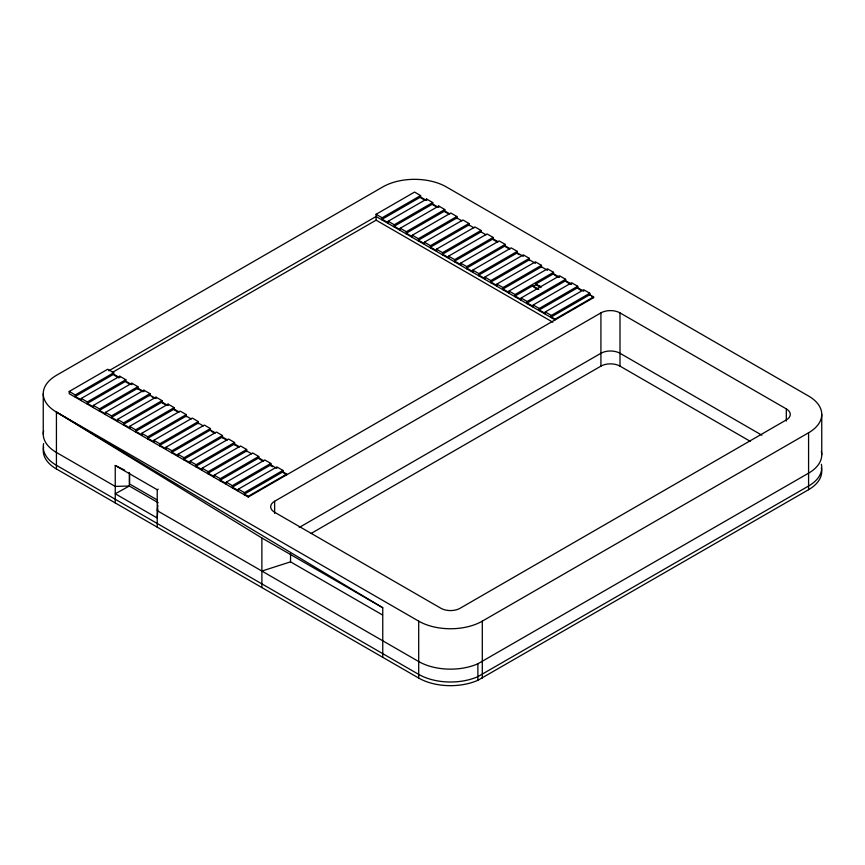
<?xml version="1.0" encoding="UTF-8"?>
<svg xmlns="http://www.w3.org/2000/svg" width="865" height="865" viewBox="0 0 865 865"><rect width="100%" height="100%" fill="white"/><g stroke="black" fill="none" stroke-linecap="round" stroke-linejoin="round"><path stroke-width="1.3" d="M261.879 587.573L261.89 537.998L56.43 412.064A44.969 25.961 0 0 1 56.42 375.345L382.762 186.937A44.969 25.961 0 0 1 446.362 186.937L808.58 396.051A44.969 25.961 0 0 1 808.58 432.77L808.58 489.687L477.88 680.301A44.969 25.961 0 0 1 418.703 678.063L56.43 468.981A44.969 25.961 0 0 1 43.639 447.237M56.43 468.981L56.43 412.064L382.762 607.749L382.752 657.324M157.83 509.096L157.225 518.005L115.25 493.774L129.317 486.022L158.252 502.727M157.906 505.376L157.225 510.664L418.703 661.541A44.969 25.961 0 0 0 477.88 663.779L808.58 473.166A44.969 25.961 0 0 0 821.361 451.422M593.606 296.911L555.125 319.131L551.308 316.925L589.789 294.706L593.606 296.911L593.606 297.647L248.244 497.04L69.211 393.672L69.211 391.467L107.692 369.247L113.726 372.739L113.726 374.945M112.353 372.426L376.091 220.164L376.091 214.293L414.562 192.073L420.606 195.566L420.606 197.771L423.634 199.512M108.849 370.782L376.091 216.499L555.125 319.866L555.125 319.131M69.211 391.467L75.255 394.948L113.726 372.739M376.091 214.293L382.125 217.775L420.606 195.566M81.288 400.646L81.288 398.441L119.77 376.221L125.814 379.713L125.814 381.919M388.169 223.473L388.169 221.267L426.65 199.047L432.695 202.54L432.695 204.746L435.711 206.486M81.288 398.441L87.333 401.933L125.814 379.713M388.169 221.267L394.213 224.759L432.695 202.54M93.377 407.62L93.377 405.415L131.858 383.206L137.903 386.687L137.903 388.893M400.257 230.447L400.257 228.241L438.739 206.032L444.772 209.514L444.772 211.72L447.8 213.46M93.377 405.415L99.421 408.907L137.903 386.687M400.257 228.241L406.301 231.733L444.772 209.514M105.465 414.595L105.465 412.4L143.936 390.18L149.98 393.672L149.98 395.867M412.335 237.421L412.335 235.226L450.816 213.006L456.861 216.499L456.861 218.694M105.465 412.4L111.509 415.881L149.98 393.672M412.335 235.226L418.379 238.708L456.861 216.499M117.543 421.579L117.543 419.374L156.024 397.154L162.069 400.646L162.069 402.852L165.085 404.593M424.423 244.406L424.423 242.2L462.905 219.98L468.949 223.473L468.949 225.679M117.543 419.374L123.587 422.855L162.069 400.646M424.423 242.2L430.467 245.682L468.949 223.473M129.631 428.553L129.631 426.348L168.113 404.128L174.146 407.62L174.146 409.826L177.174 411.567M436.511 251.38L436.511 249.174L474.982 226.954L481.026 230.447L481.026 231.917L442.556 254.137L448.589 257.619M129.631 426.348L135.675 429.84L174.146 407.62M436.511 249.174L442.556 252.667L481.026 230.447M141.719 435.528L141.719 433.322L180.19 411.113L186.235 414.595L186.235 416.8M448.589 258.354L448.589 256.148L487.071 233.939L493.115 237.421L493.115 239.627L497.137 241.951M141.719 433.322L147.753 436.814L186.235 414.595M448.589 256.148L454.633 259.641L493.115 237.421M153.797 442.502L153.797 440.307L192.279 418.087L198.323 421.579L198.323 423.774M460.677 265.328L460.677 263.133L499.159 240.913L505.203 244.406L505.203 246.601L509.226 248.925M153.797 440.307L159.841 443.788L198.323 421.579M460.677 263.133L466.722 266.615L505.203 244.406M165.885 449.486L165.885 447.281L204.367 425.061L210.4 428.553L210.4 430.759M472.766 272.313L472.766 270.107L511.237 247.887L517.281 251.38L517.281 253.586L519.292 254.743M165.885 447.281L171.93 450.773L210.4 428.553M472.766 270.107L478.799 273.589L517.281 251.38M177.963 456.461L177.963 454.255L216.445 432.046L222.489 435.528L222.489 437.733M484.843 279.287L484.843 277.081L523.325 254.861L529.369 258.354L529.369 260.56M177.963 454.255L184.007 457.747L222.489 435.528M484.843 277.081L490.888 280.574L529.369 258.354M190.051 463.435L190.051 461.229L228.533 439.02L234.577 442.502L234.577 444.707M496.932 286.261L496.932 284.055L535.413 261.846L541.447 265.328L541.447 267.534M190.051 461.229L196.096 464.721L234.577 442.502M496.932 284.055L502.976 287.548L541.447 265.328M115.25 502.954L115.25 465.5L157.225 489.731L158.252 489.136M202.14 470.409L202.14 468.214L240.611 445.994L246.655 449.486L246.655 451.681M509.009 293.235L509.009 291.04L547.491 268.82L553.535 272.313L553.535 274.508M202.14 468.214L208.173 471.695L246.655 449.486M509.009 291.04L515.053 294.522L553.535 272.313M538.744 289.288L532.71 285.807L515.053 295.992L521.098 299.485M540.917 287.613L535.889 284.704L535.889 283.969L553.535 273.772L559.579 277.265M535.889 284.704L532.71 286.542L532.71 285.807M214.217 477.394L214.217 475.188L252.699 452.968L258.743 456.461L258.743 458.666M521.098 300.22L521.098 298.014L559.579 275.794L565.624 279.287L565.624 281.493M214.217 475.188L220.261 478.68L258.743 456.461M521.098 298.014L527.142 301.496L565.624 279.287M226.306 484.368L226.306 482.162L264.787 459.953L270.821 463.435L270.821 465.64M533.186 307.194L533.186 304.988L571.657 282.769L577.701 286.261L577.701 288.467M226.306 482.162L232.35 485.654L270.821 463.435M533.186 304.988L539.23 308.481L577.701 286.261M238.394 491.342L238.394 489.136L276.865 466.927L282.909 470.409L282.909 472.614M545.264 314.168L545.264 311.962L583.745 289.753L589.789 293.235L589.789 295.441M238.394 489.136L244.427 492.628L282.909 470.409M545.264 311.962L551.308 315.455L589.789 293.235M286.726 474.085L282.909 471.879L244.427 494.099L248.244 496.305L286.726 474.085L286.726 474.82L283.861 473.166M274.637 513.378L274.637 501.257L600.916 312.881A13.494 7.785 0 0 1 620 312.881L786.317 408.907L786.317 421.028M299.204 527.477L600.916 353.277A13.494 7.785 0 0 1 620 353.277L761.892 435.203M310.892 533.575L600.916 366.133A13.494 7.785 0 0 1 620 366.133L750.258 441.334M56.43 412.064L418.703 621.146A44.969 25.961 0 0 0 482.302 621.146L808.58 432.77M261.879 571.051L290.543 561.85L382.384 614.874M115.25 465.5L124.625 470.117M437.722 206.919L432.695 204.01L394.213 226.23L400.257 229.712M449.811 213.893L444.772 210.984L406.301 233.204L412.335 236.686M461.899 220.867L456.861 217.958L418.379 240.178L424.423 243.671M473.977 227.852L468.949 224.943L430.467 247.152L436.511 250.645M481.026 231.917L486.065 234.826M498.154 241.8L493.115 238.891L454.633 261.111L460.677 264.593M510.231 248.774L505.203 245.865L466.722 268.085L472.766 271.578M523.325 256.332L517.281 252.85L478.799 275.059L484.843 278.552M535.413 263.317L529.369 259.824L490.888 282.044L496.932 285.526M547.491 270.291L541.447 266.798L502.976 289.018L509.009 292.5M571.657 284.239L565.624 280.757L527.142 302.966L533.186 306.459M583.745 291.224L577.701 287.731L539.23 309.951L545.264 313.433M554.541 275.092L558.574 277.416M566.629 282.066L570.651 284.39M578.707 289.051L580.729 290.207M591.692 296.544L593.606 297.647M535.889 283.969L540.917 286.877M533.716 287.115L537.738 289.44M388.169 222.738L382.125 219.245L420.606 197.036L426.65 200.518L426.65 199.047M376.091 220.164L552.789 322.18M155.019 398.041L149.98 395.132L111.509 417.352L117.543 420.844M167.107 405.025L162.069 402.117L123.587 424.326L129.631 427.818M179.185 412L174.146 409.091L135.675 431.311L141.719 434.792M191.273 418.974L186.235 416.065L147.753 438.285L153.797 441.766M203.351 425.948L198.323 423.039L159.841 445.259L165.885 448.751M215.439 432.933L210.4 430.024L171.93 452.233L177.963 455.725M227.527 439.907L222.489 436.998L184.007 459.218L190.051 462.699M239.605 446.881L234.577 443.972L196.096 466.192L202.14 469.673M251.693 453.855L246.655 450.946L208.173 473.166L214.217 476.658M263.782 460.84L258.743 457.931L220.261 480.14L226.306 483.632M276.865 468.397L270.821 464.905L232.35 487.125L238.394 490.606M114.742 375.518L118.765 377.843M126.409 382.265L129.923 384.287M136.94 388.342L142.79 391.715M152.154 397.121L154.5 398.473M211.838 431.581L214.174 432.933M222.37 437.658L226.522 440.058M234.069 444.415L238.599 447.032M259.814 459.283L263.328 461.305M270.345 465.359L272.68 466.711M81.288 399.911L75.255 396.419L113.726 374.21L119.77 377.691L119.77 376.221M93.377 406.885L87.333 403.404L125.814 381.184L131.858 384.676L131.858 383.206M105.465 413.859L99.421 410.378L137.903 388.158L143.936 391.65L143.936 390.18M261.89 537.998L382.762 607.749M157.408 500.035L129.631 484L129.631 473.555M290.532 553.914L290.543 561.85M821.75 414.411L821.75 454.806M620 312.881L620 366.133M600.916 312.881L600.916 366.133M551.308 315.455L551.308 317.66M539.23 308.481L539.23 310.676M527.142 301.496L527.142 303.702M515.053 294.522L515.053 296.727M502.976 287.548L502.976 289.753M490.888 280.574L490.888 282.769M482.302 621.146L482.302 678.063M478.799 273.589L478.799 275.794M477.88 663.779L477.88 680.301M466.722 266.615L466.722 268.82M454.633 259.641L454.633 261.846M442.556 252.667L442.556 254.861M438.739 206.032L438.739 207.503M430.467 245.682L430.467 247.887M418.703 621.146L418.703 678.063M418.379 238.708L418.379 240.913M406.301 231.733L406.301 233.939M394.213 224.759L394.213 226.954M382.125 217.775L382.125 219.98M248.244 496.305L248.244 497.04M244.427 492.628L244.427 494.834M232.35 485.654L232.35 487.86M220.261 478.68L220.261 480.875M208.173 471.695L208.173 473.901M196.096 464.721L196.096 466.927M184.007 457.747L184.007 459.953M171.93 450.773L171.93 452.968M168.113 404.128L168.113 405.599M159.841 443.788L159.841 445.994M157.225 489.731L157.225 527.185M156.024 397.154L156.024 398.624M147.753 436.814L147.753 439.02M135.675 429.84L135.675 432.046M129.317 472.431L129.317 486.022L115.25 486.422L56.43 452.46A44.969 25.961 0 0 1 43.639 430.705M123.587 422.855L123.587 425.061M111.509 415.881L111.509 418.087M99.421 408.907L99.421 411.113M87.333 401.933L87.333 404.128M75.255 394.948L75.255 397.154M43.25 393.705L43.25 434.1M821.361 464.267A44.969 25.961 0 0 1 808.58 486.022L477.88 676.635A44.969 25.961 0 0 1 418.703 674.397L56.43 465.305A44.969 25.961 0 0 1 43.639 443.561M821.361 467.943A44.969 25.961 0 0 1 808.58 489.687M786.317 408.907A13.494 7.785 0 0 1 786.317 419.925L460.039 608.3A13.494 7.785 0 0 1 440.955 608.3L274.637 512.275A13.494 7.785 0 0 1 274.637 501.257M538.906 285.526A6.747 3.893 0 0 1 539.976 286.337"/></g></svg>
